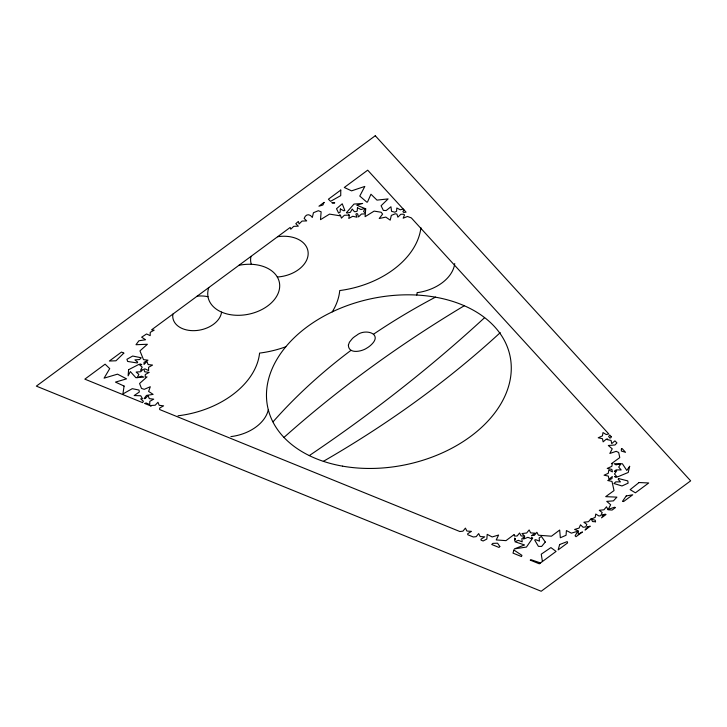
<?xml version="1.0" encoding="UTF-8"?>
<svg xmlns="http://www.w3.org/2000/svg" width="727" height="727" viewBox="0 0 727 727"><rect width="100%" height="100%" fill="white"/><g stroke="black" fill="none" stroke-linecap="round" stroke-linejoin="round"><path stroke-width="1.09" d="M403.976 209.858L402.912 211.648L403.758 212.457L406.075 212.166L367.698 170.173L344.28 187.475L351.568 190.856L364.827 186.421L359.774 196.063L366.881 202.197L367.489 202.024L370.961 194.227L376.995 200.116L388.127 198.907L381.093 205.732L383.356 210.412L386.164 210.548L390.944 206.75L391.553 211.348L394.834 212.193L396.578 211.293L396.815 207.995L400.295 209.794L403.14 208.949M540.497 562.934L531.073 559.735L530.201 560.108L539.316 563.816L556.082 551.42L550.912 547.585L541.251 554.183L542.424 561.508M514.289 535.281L514.216 534.463L505.992 540.634L496.214 539.934L498.613 535.036L492.152 536.953L487.199 534.354L486.836 539.071L483.119 540.979L481.038 540.134L480.956 539.225L484.709 536.853L480.174 536.544L478.675 533.609L476.176 536.653L473.304 536.989L467.788 534.745L467.688 533.736L471.441 531.364L466.916 531.055L465.416 528.12L462.917 531.164L459.855 531.528L159.649 409.537L159.658 408.047L163.593 405.848L159.158 405.302L157.968 402.267L155.205 405.212L150.534 405.539L151.18 406.102L144.664 403.458L146.127 402.967L149.744 404.639L149.771 401.359L153.706 399.159L149.271 398.623L148.081 395.579L145.318 398.523L144.091 398.614L146.463 395.415L153.133 394.388L148.617 391.435L150.298 386.728L144.219 389.336L141.501 388.427L139.548 383.511L147.008 376.904L145.227 377.031L145.255 374.559L149.189 372.36L144.746 371.815L143.764 369.28L144.964 368.88L148.581 370.552L148.608 367.271L152.543 365.072L148.108 364.536L146.918 361.492L144.01 364.454L144.028 362.373L147.963 360.174L143.519 359.638L139.957 350.877L147.417 344.262L135.985 344.725L138.912 340.772L145.582 339.754L141.647 337.183L146.572 333.966L150.189 335.638L150.216 332.357L154.151 330.158L151.579 329.84L290.2 227.433L290.764 229.223L293.699 226.351L298.352 226.17L295.798 223.707L298.324 221.426L299.115 223.943L302.059 221.072L306.703 220.899L304.159 218.436C305.585 213.992 309.62 213.411 312.319 217.455L313.446 212.72L318.344 210.703L321.125 211.821L320.507 219.672L329.54 214.111L339.918 215.783L339.491 214.901L340.427 215.056L341.408 218.145L344.344 215.274L348.996 215.101L348.66 214.774L349.369 215.119L348.769 218.436L352.749 216.273L356.975 217.219L355.876 214.156L356.484 213.638L357.548 213.811L358.52 216.9L361.464 214.029L365.317 213.883L365.09 216.673L374.123 211.112L381.175 212.248L382.602 214.111L379.194 218.509L385.801 217.1L390.208 220.136L391.335 215.392L395.206 213.802L396.897 214.065L397.878 217.164L400.813 214.283L403.494 214.183L404.503 214.91L403.158 218.2L407.483 216.473L411.328 217.909L608.744 433.937L606.245 434.555L602.992 432.565L602.429 435.882L598.23 437.79L602.474 438.699L603.128 441.871L606.309 439.117L607.708 439.135L606.836 439.526L611.08 440.435L611.734 443.606L614.915 440.862L616.932 442.907L614.978 444.997L608.308 445.487L612.225 448.841L609.826 453.475L616.178 451.331L618.677 452.476L619.777 457.601L611.416 463.681L612.298 463.69L611.852 466.325L607.227 468.424L611.898 469.424L612.407 471.887L608.844 469.969L608.281 473.286L604.082 475.194L608.326 476.103L608.981 479.275L612.307 476.521L611.952 478.62L607.754 480.52L611.998 481.428L614.033 490.58L605.682 496.659L616.905 497.132L613.406 500.885L606.736 501.376L610.653 504.729L608.245 509.363L614.606 507.219L615.415 507.591L612.052 510.072L607.936 509.736L606.518 506.774L603.946 509.791L599.266 510.29L602.192 512.526L600.811 515.588L599.003 516.034L595.749 514.034L595.186 517.351L591.296 519.123L591.042 518.624L588.534 521.668L583.863 522.222L586.843 524.412L585.771 526.939L583.081 527.257L580.509 524.803L579.092 528.084L574.584 529.456L578.383 530.937L578.174 534.236L582.436 531.946L576.011 536.699L575.093 535.808L577.829 531.237L571.367 533.145L566.415 530.556L566.051 535.272L560.344 537.753L559.681 530.038L551.457 536.208L538.38 535.217L536.889 532.273L534.381 535.317L531.428 535.672L535.172 533.2L530.637 532.891L529.147 529.956L526.648 533L521.968 533.554L524.776 536.172L521.105 535.917L519.605 532.982L517.106 536.026L514.352 536.017M221.571 312.11A24.754 16.948 -12 0 1 194.772 330.64A24.754 16.948 -12 0 1 172.872 314.109M197.153 296.171A24.754 16.948 -12 0 1 207.977 296.725M277.623 236.72A29.125 19.938 -12 0 1 308.175 253.587A29.125 19.938 -12 0 1 277.296 277.005M251.333 264.301A29.125 19.938 -12 0 1 251.006 256.386M238.901 265.328A36.405 24.927 -12 0 1 279.704 285.593A36.405 24.927 -12 0 1 239.501 315.291A36.405 24.927 -12 0 1 208.785 287.583M273.061 421.805A521.504 356.993 -12 0 1 350.977 350.35M332.221 311.883A83.005 56.824 -12 0 0 339.736 290.555A84.886 58.105 -12 0 0 420.915 227.687M285.829 346.761A83.005 56.824 -12 0 1 259.575 353.095A83.75 57.333 -12 0 1 178.024 415.789M268.308 409.783A38.795 26.554 -12 0 1 230.895 436.6M454.72 263.537A39.313 26.908 -12 0 1 417.116 292.654A38.449 26.317 -12 0 1 416.744 295.044M373.742 334.057A540.506 370.007 -12 0 1 435.573 297.079M283.957 437.445A1056.14 722.974 -12 0 1 464.326 305.713M484.564 317.699A1366.796 935.64 -12 0 1 309.311 455.584M500.276 332.621A885.477 606.145 -12 0 1 323.342 461.354M621.376 449.032L621.367 451.04L625.529 452.312L622.139 448.595L621.376 449.032M340.772 190.065L340.736 195.627L330.576 201.324L328.404 199.207L340.772 190.065M128.579 369.707L128.134 375.832L130.342 371.57L135.894 377.713L143.719 377.14L141.611 376.159L137.158 377.649L138.857 374.414L136.131 372.051L140.793 371.724L142.792 369.607L140.511 370.361L142.21 367.126L139.484 364.763L141.738 364.609L140.384 363.982L138.421 364.636L128.579 369.707M340.345 208.976L340.109 212.275L338.6 213.056L336.51 208.731L342.235 203.787L344.852 210.476L343.826 210.785L340.345 208.976M357.466 207.731L357.221 211.03L356.157 211.584L354.431 211.684L352.195 209.049L350.405 212.275L346.943 213.12L346.443 212.638L354.004 204.06L362.664 203.451L356.721 205.205L364.7 208.413L360.937 209.54L357.466 207.731M365.708 208.813L365.372 213.138L363.564 211.393L365.199 208.613L365.708 208.813M348.378 345.089C348.46 354.385 361.773 351.623 366.862 348.069A20.983 14.358 -12 0 0 370.952 345.043C383.611 333.566 364.8 328.041 356.575 335.392A20.983 14.358 -12 0 0 352.477 338.418L349.442 342.172L348.378 345.089M124.09 386.064L122.908 393.952L132.259 388.681L139.011 390.045L139.339 392.007L134.177 395.552L140.729 395.761L142.501 398.723L140.647 398.85L143.373 401.213L142.628 402.631L84.841 379.149L105.106 364.172L109.722 368.634L104.07 378.167L117.51 374.151L126.562 378.858L115.448 382.102L124.09 386.064M611.207 436.636L611.034 437.627L609.989 438.099L608.644 436.554L609.726 435.01L611.207 436.636M629.655 466.316L628.219 472.468L617.786 476.794L615.769 477.294L614.551 476.548L616.778 476.576L614.497 473.959L616.687 470.823L614.36 471.405L616.123 469.887L621.185 469.942L618.686 467.07L620.994 463.762L622.394 463.771L626.801 470.451L629.655 466.316M513.889 550.03L513.008 553.12L521.477 556.564L521.922 555.328L513.889 550.03M559.654 544.523L558.136 549.912L567.623 542.896L567.224 541.615L559.654 544.523M515.416 538.771L514.725 540.406L514.525 538.116L515.416 538.771M524.421 536.999L523.558 539.025L527.902 537.335L531.719 538.807L531.573 537.244L532.691 538.071L526.448 547.058L514.389 548.876L524.558 544.959L514.843 541.733L518.369 540.361L522.186 541.833L521.886 538.598L524.421 536.999M324.06 202.415L322.906 205.023L318.944 206.195L324.06 202.415M137.63 362.228L137.239 362.964L127.625 361.446L126.943 359.274L132.668 356.039L141.229 357.775L139.566 359.538L134.904 359.865L137.63 362.228M626.229 495.941L622.457 501.403L623.602 501.539L632.726 494.796L626.229 495.941M618.668 478.584L618.168 479.293L620.44 481.91L615.833 481.856L613.924 483.5L621.994 485.963L628.11 483.164L627.792 480.911L618.668 478.584M603.592 514.898L601.538 517.842L606.018 514.534L605.091 514.162L602.21 515.234L603.592 514.898M499.822 546.459L499.013 547.431L491.725 544.478L492.861 543.369L497.559 543.205L499.822 546.459M545.286 542.033L541.615 546.459L538.398 546.35L534.654 540.043L535.645 539.661L539.461 541.133L539.161 537.898L541.415 536.471L545.286 542.033M587.616 526.857L585.053 530.019L590.251 526.175L587.616 526.857M123.817 353.122L115.975 360.783L109.359 361.028L121.509 352.059L123.817 353.122M639.051 482.537L630.145 489.644L635.398 492.824L648.729 482.973L639.051 482.537M375.277 135.74L36.35 386.128L541.197 591.26L690.65 480.847L375.277 135.74M620.531 463.762L616.051 464.871L614.142 463.708L620.531 463.762M334.647 202.869L332.412 203.115L331.812 202.524L334.647 202.869M595.558 521.768L592.532 521.559L591.405 519.351L595.231 520.168L595.558 521.768M342.599 466.152A123.835 84.768 -12 0 0 510.154 356.612A123.835 84.768 -12 0 0 313.882 322.152A123.835 84.768 -12 0 0 342.599 466.152"/></g></svg>
